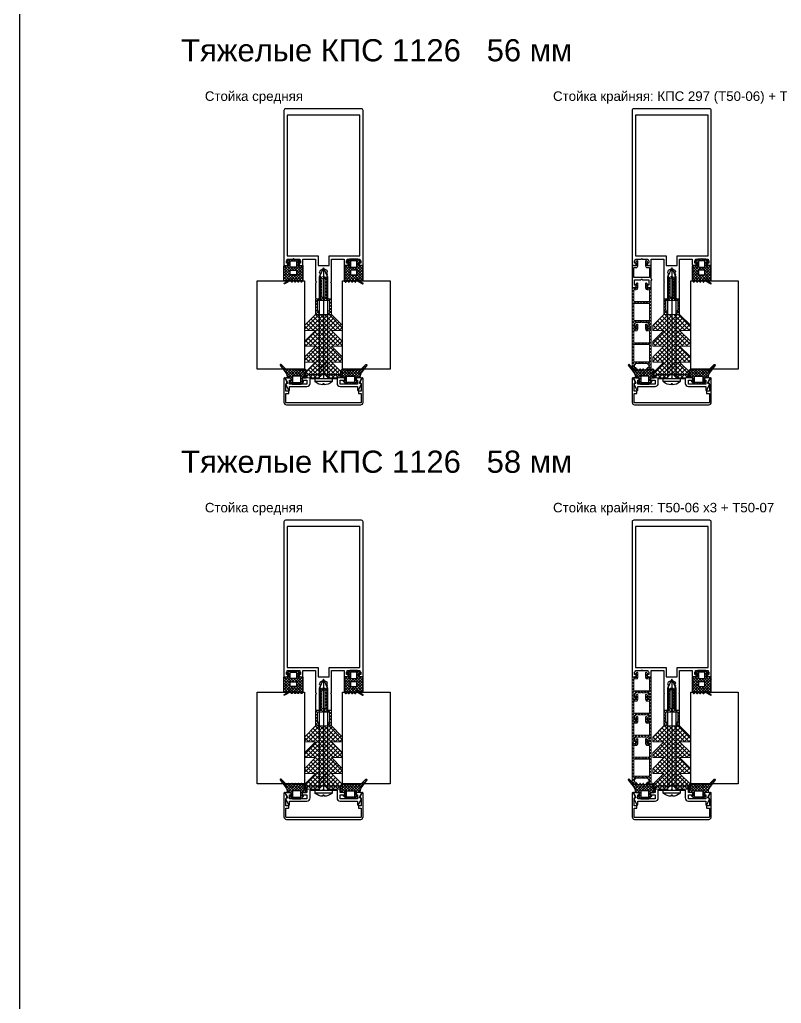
# Model space of a CAD drawing. Header units: millimetres. Extents: x 1744 to 18744, y -2272 to 2782.
# Drawn here: x 17148 to 17629, y 1364 to 1986 of the extents above; entities that cross this region are included whole.
import ezdxf

# ---------------------------------------------------------------- set-up
doc = ezdxf.new("R2010")
doc.units = ezdxf.units.MM
doc.layers.add('Steklopaket', color=5, linetype='Continuous')
doc.layers.add('подписи', color=7, linetype='Continuous')
doc.layers.add('Уплотнители', color=1, linetype='Continuous', lineweight=20)
doc.layers.add('Штриховка', color=1, linetype='Continuous', lineweight=5)
doc.styles.get("Standard").update_dxf_attribs({"font": 'arial.ttf'})

# ---------------------------------------------------------------- blocks, each defined once
blk = doc.blocks.new('КП45548')
at = {"color": 146, "true_color": 0x105689}
blk.add_lwpolyline([(-25, 21.5, 0.414214), (-24.5, 21), (-23.57, 21, 0.116434), (-23.44, 21.03), (-22.67, 21.42, 0.284079), (-22.5, 21.69), (-22.5, 22.2, 0.414214), (-22.8, 22.5), (-23.5, 22.5), (-23.5, 24), (-23.09, 24.41, 0.198912), (-23, 24.62), (-23, 25), (-19.44, 25, 0.284079), (-19.17, 25.17), (-19, 25.5), (-18.83, 25.17, 0.284079), (-18.56, 25), (-15, 25), (-15, 24.62, 0.198912), (-14.91, 24.41), (-14.5, 24), (-14.5, 22.5), (-15.2, 22.5, 0.414214), (-15.5, 22.2), (-15.5, 21.69, 0.284079), (-15.33, 21.42), (-14.56, 21.03, 0.116434), (-14.43, 21), (-13.5, 21, 0.414214), (-13, 21.5), (-13, 25), (-5, 25), (-5, 11.12, 0.198912), (-4.91, 10.91), (-4.5, 10.5), (-4.91, 10.09, 0.198912), (-5, 9.88), (-5, 0.5, 0.414214), (-4.5, 0), (-3.12, 0, 0.198912), (-2.91, 0.09), (-2.09, 0.91, 0.198912), (-2, 1.12), (-2, 1.46, 0.284079), (-2.17, 1.73), (-2.5, 1.9), (-2.17, 2.07, 0.284079), (-2, 2.34), (-2, 3.26, 0.284079), (-2.17, 3.53), (-2.5, 3.7), (-2.17, 3.87, 0.284079), (-2, 4.14), (-2, 5.06, 0.284079), (-2.17, 5.33), (-2.5, 5.5), (-2.17, 5.67, 0.284079), (-2, 5.94), (-2, 6.86, 0.284079), (-2.17, 7.13), (-2.5, 7.3), (-2.17, 7.47, 0.284079), (-2, 7.74), (-2, 8.66, 0.284079), (-2.17, 8.93), (-2.5, 9.1), (-2.17, 9.27, 0.284079), (-2, 9.54), (-2, 10.46, 0.284079), (-2.17, 10.73), (-2.5, 10.9), (-2.17, 11.07, 0.284079), (-2, 11.34), (-2, 12.26, 0.284079), (-2.17, 12.53), (-2.5, 12.7), (-2.17, 12.87, 0.284079), (-2, 13.14), (-2, 14.06, 0.284079), (-2.17, 14.33), (-2.5, 14.5), (-2.17, 14.67, 0.284079), (-2, 14.94), (-2, 15.86, 0.284079), (-2.17, 16.13), (-2.5, 16.3), (-2, 18), (0, 19), (2, 18), (2, 17.64, 0.284079), (2.17, 17.37), (2.5, 17.2), (2.17, 17.03, 0.284079), (2, 16.76), (2, 15.84, 0.284079), (2.17, 15.57), (2.5, 15.4), (2.17, 15.23, 0.284079), (2, 14.96), (2, 14.04, 0.284079), (2.17, 13.77), (2.5, 13.6), (2.17, 13.43, 0.284079), (2, 13.16), (2, 12.24, 0.284079), (2.17, 11.97), (2.5, 11.8), (2.17, 11.63, 0.284079), (2, 11.36), (2, 10.44, 0.284079), (2.17, 10.17), (2.5, 10), (2.17, 9.83, 0.284079), (2, 9.56), (2, 8.64, 0.284079), (2.17, 8.37), (2.5, 8.2), (2.17, 8.03, 0.284079), (2, 7.76), (2, 6.84, 0.284079), (2.17, 6.57), (2.5, 6.4), (2.17, 6.23, 0.284079), (2, 5.96), (2, 5.04, 0.284079), (2.17, 4.77), (2.5, 4.6), (2.17, 4.43, 0.284079), (2, 4.16), (2, 3.24, 0.284079), (2.17, 2.97), (2.5, 2.8), (2.17, 2.63, 0.284079), (2, 2.36), (2, 1.12, 0.198912), (2.09, 0.91), (2.91, 0.09, 0.198912), (3.12, 0), (4.5, 0, 0.414214), (5, 0.5), (5, 9.88, 0.198912), (4.91, 10.09), (4.5, 10.5), (4.91, 10.91, 0.198912), (5, 11.12), (5, 25), (13, 25), (13, 21.5, 0.414214), (13.5, 21), (14.43, 21, 0.116434), (14.56, 21.03), (15.33, 21.42, 0.284079), (15.5, 21.69), (15.5, 22.2, 0.414214), (15.2, 22.5), (14.5, 22.5), (14.5, 24), (14.91, 24.41, 0.198912), (15, 24.62), (15, 25), (18.56, 25, 0.284079), (18.83, 25.17), (19, 25.5), (19.17, 25.17, 0.284079), (19.44, 25), (23, 25), (23, 24.62, 0.198912), (23.09, 24.41), (23.5, 24), (23.5, 22.5), (22.8, 22.5, 0.414214), (22.5, 22.2), (22.5, 21.69, 0.284079), (22.67, 21.42), (23.44, 21.03, 0.116434), (23.57, 21), (24.5, 21, 0.414214), (25, 21.5), (25, 119, 0.414214), (24, 120), (-24, 120, 0.414214), (-25, 119)], format="xyb", close=True, dxfattribs=at)
blk.add_lwpolyline([(-3.5, 27), (-3.5, 21), (3.5, 21), (3.5, 27), (23, 27), (23, 116), (-23, 116), (-23, 27)], close=True, dxfattribs=at)
blk = doc.blocks.new('ТПУ-6002')
at = {"true_color": 0xafd9aa}
h = blk.add_hatch(dxfattribs=at)
h.set_pattern_fill('ANSI37', color=9, scale=10, angle=180, style=0)
h.set_pattern_definition([(225, (359.6389, 110.4286), (0.8838835, -0.8838835), []), (315, (359.6389, 110.4286), (0.8838835, 0.8838835), [])])
edge = h.paths.add_edge_path(flags=16)
edge.add_line((1.75, -1), (-1.75, -1))
edge.add_arc((-1.75, -1.25), 0.25, 90, 180)
edge.add_line((-2, -1.25), (-2, -4.75))
edge.add_arc((-1.75, -4.75), 0.25, 180, 270)
edge.add_line((-1.75, -5), (1.75, -5))
edge.add_arc((1.75, -4.75), 0.25, 270, 360)
edge.add_line((2, -4.75), (2, -1.25))
edge.add_arc((1.75, -1.25), 0.25, 0, 90)
edge = h.paths.add_edge_path()
edge.add_line((2.37, -12.66), (4.04, -13.57))
edge.add_arc((4.16, -13.35), 0.25, 241.51963, 270)
edge.add_line((4.16, -13.6), (5.75, -13.6))
edge.add_arc((5.75, -13.35), 0.25, 270, 360)
edge.add_line((6, -13.35), (6, -4.25))
edge.add_arc((5.75, -4.25), 0.25, 0, 90)
edge.add_line((5.75, -4), (3.25, -4))
edge.add_arc((3.25, -3.75), 0.25, 180, 270, ccw=False)
edge.add_line((3, -3.75), (3, -2.25))
edge.add_arc((3.25, -2.25), 0.25, 90, 180, ccw=False)
edge.add_line((3.25, -2), (3.9, -2))
edge.add_arc((3.9, -1.75), 0.25, 270, 405.06464)
edge.add_line((4.08, -1.57), (2.57, -0.07))
edge.add_arc((2.4, -0.25), 0.25, 45.06464, 90)
edge.add_line((2.4, 0), (-2.4, 0))
edge.add_arc((-2.4, -0.25), 0.25, 90, 134.93536)
edge.add_line((-2.57, -0.07), (-4.08, -1.57))
edge.add_arc((-3.9, -1.75), 0.25, 134.93536, 270)
edge.add_line((-3.9, -2), (-3.25, -2))
edge.add_arc((-3.25, -2.25), 0.25, 0, 90, ccw=False)
edge.add_line((-3, -2.25), (-3, -3.75))
edge.add_arc((-3.25, -3.75), 0.25, -90, 0, ccw=False)
edge.add_line((-3.25, -4), (-5.75, -4))
edge.add_arc((-5.75, -4.25), 0.25, 90, 180)
edge.add_line((-6, -4.25), (-6, -13.5))
edge.add_arc((-5.75, -13.5), 0.25, 180, 225)
edge.add_line((-5.93, -13.67), (-5.18, -14.42))
edge.add_arc((-5, -14.25), 0.25, 225, 315)
edge.add_line((-4.82, -14.42), (-4.18, -13.78))
edge.add_arc((-4, -13.95), 0.25, 45, 135, ccw=False)
edge.add_line((-3.82, -13.78), (-3.18, -14.42))
edge.add_arc((-3, -14.25), 0.25, 225, 315)
edge.add_line((-2.82, -14.42), (-2.18, -13.78))
edge.add_arc((-2, -13.95), 0.25, 45, 135, ccw=False)
edge.add_line((-1.82, -13.78), (-1.18, -14.42))
edge.add_arc((-1, -14.25), 0.25, 225, 315)
edge.add_line((-0.82, -14.42), (-0.18, -13.78))
edge.add_arc((0, -13.95), 0.25, 45, 135, ccw=False)
edge.add_line((0.18, -13.78), (0.82, -14.42))
edge.add_arc((1, -14.25), 0.25, 225, 315)
edge.add_line((1.18, -14.42), (1.87, -13.73))
edge.add_arc((2.04, -13.91), 0.25, 61.51963, 135, ccw=False)
edge.add_line((2.16, -13.69), (5.63, -15.57))
edge.add_arc((5.75, -15.35), 0.25, 241.51963, 421.51963)
edge.add_line((5.87, -15.13), (2.13, -13.1))
edge.add_arc((2.25, -12.88), 0.25, 61.51963, 241.51963, ccw=False)
edge = h.paths.add_edge_path(flags=16)
edge.add_line((1.75, -7), (-1.75, -7))
edge.add_arc((-1.75, -7.25), 0.25, 90, 180)
edge.add_line((-2, -7.25), (-2, -9.75))
edge.add_arc((-1.75, -9.75), 0.25, 180, 270)
edge.add_line((-1.75, -10), (1.75, -10))
edge.add_arc((1.75, -9.75), 0.25, 270, 360)
edge.add_line((2, -9.75), (2, -7.25))
edge.add_arc((1.75, -7.25), 0.25, 0, 90)
at = {"color": 9, "true_color": 0xafd9aa}
for points in [[(2.37, -12.66), (4.04, -13.57, 0.124913), (4.16, -13.6), (5.75, -13.6, 0.414214), (6, -13.35), (6, -4.25, 0.414214), (5.75, -4), (3.25, -4, -0.414214), (3, -3.75), (3, -2.25, -0.414214), (3.25, -2), (3.9, -2, 0.668587), (4.08, -1.57), (2.57, -0.07, 0.198619), (2.4, 0), (-2.4, 0, 0.198619), (-2.57, -0.07), (-4.08, -1.57, 0.668587), (-3.9, -2), (-3.25, -2, -0.414214), (-3, -2.25), (-3, -3.75, -0.414214), (-3.25, -4), (-5.75, -4, 0.414214), (-6, -4.25), (-6, -13.5, 0.198912), (-5.93, -13.67), (-5.18, -14.42, 0.414214), (-4.82, -14.42), (-4.18, -13.78, -0.414214), (-3.82, -13.78), (-3.18, -14.42, 0.414214), (-2.82, -14.42), (-2.18, -13.78, -0.414214), (-1.82, -13.78), (-1.18, -14.42, 0.414214), (-0.82, -14.42), (-0.18, -13.78, -0.414214), (0.18, -13.78), (0.82, -14.42, 0.414214), (1.18, -14.42), (1.87, -13.73, -0.332076), (2.16, -13.69), (5.63, -15.57, 1), (5.87, -15.13), (2.13, -13.1, -1)], [(1.75, -1), (-1.75, -1, 0.414214), (-2, -1.25), (-2, -4.75, 0.414214), (-1.75, -5), (1.75, -5, 0.414214), (2, -4.75), (2, -1.25, 0.414214)], [(1.75, -7), (-1.75, -7, 0.414214), (-2, -7.25), (-2, -9.75, 0.414214), (-1.75, -10), (1.75, -10, 0.414214), (2, -9.75), (2, -7.25, 0.414214)]]:
    blk.add_lwpolyline(points, format="xyb", close=True, dxfattribs=at)
blk = doc.blocks.new('КПС 758')
blk.add_lwpolyline([(-23.77, 2.33, 0.414214), (-23.63, 1.93), (-22.87, 1.58, -0.414214), (-22.73, 1.18), (-23.97, -1.49, 0.548619), (-23.7, -1.92), (-21.57, -1.92, 0.116434), (-21.44, -1.89), (-20.67, -1.5, 0.284079), (-20.5, -1.23), (-20.5, -0.72, 0.414214), (-20.8, -0.42), (-21.5, -0.42), (-21.5, 2.08), (-10.5, 2.08), (-10.5, -0.42), (-13.2, -0.42, 0.414214), (-13.5, -0.72), (-13.5, -1.23, 0.284079), (-13.33, -1.5), (-12.56, -1.89, 0.116434), (-12.43, -1.92), (-10.5, -1.92), (-10.5, -2.92, 0.414214), (-9.5, -3.92), (9.5, -3.92, 0.414214), (10.5, -2.92), (10.5, -1.92), (12.43, -1.92, 0.116434), (12.56, -1.89), (13.33, -1.5, 0.284079), (13.5, -1.23), (13.5, -0.72, 0.414214), (13.2, -0.42), (10.5, -0.42), (10.5, 2.08), (21.5, 2.08), (21.5, -0.42), (20.8, -0.42, 0.414214), (20.5, -0.72), (20.5, -1.23, 0.284079), (20.67, -1.5), (21.44, -1.89, 0.116434), (21.57, -1.92), (23.7, -1.92, 0.548619), (23.97, -1.49), (22.73, 1.18, -0.414214), (22.87, 1.58), (23.63, 1.93, 0.414214), (23.77, 2.33), (22.1, 5.91, 0.291473), (21.83, 6.08), (21.8, 6.08, 0.414214), (21.5, 5.78), (21.5, 3.58), (10.5, 3.58, 0.414214), (8.5, 1.58), (8.5, -1.42), (0.62, -1.42, 0.198912), (0.41, -1.51), (0, -1.92), (-0.41, -1.51, 0.198912), (-0.62, -1.42), (-8.5, -1.42), (-8.5, 1.58, 0.414214), (-10.5, 3.58), (-21.5, 3.58), (-21.5, 5.78, 0.414214), (-21.8, 6.08), (-21.83, 6.08, 0.291473), (-22.1, 5.91)], format="xyb", close=True)
blk = doc.blocks.new('ТПУ-007ММ')
at = {"true_color": 0xafd9aa}
h = blk.add_hatch(dxfattribs=at)
h.set_pattern_fill('ANSI37', color=9, scale=10, angle=180, style=0)
h.set_pattern_definition([(225, (-3851.0623, 2334.4012), (0.88388348, -0.88388348), []), (315, (-3851.0623, 2334.4012), (0.88388348, 0.88388348), [])])
edge = h.paths.add_edge_path(flags=16)
edge.add_line((2.1, -1), (-2.1, -1))
edge.add_arc((-2.1, -1.5), 0.5, 90, 180)
edge.add_line((-2.6, -1.5), (-2.6, -4.5))
edge.add_arc((-2.1, -4.5), 0.5, 180, 270)
edge.add_line((-2.1, -5), (2.1, -5))
edge.add_arc((2.1, -4.5), 0.5, 270, 360)
edge.add_line((2.6, -4.5), (2.6, -1.5))
edge.add_arc((2.1, -1.5), 0.5, 0, 90)
edge = h.paths.add_edge_path()
edge.add_arc((-3.85, -2.25), 0.25, 0, 90, ccw=False)
edge.add_line((-3.6, -2.25), (-3.6, -3.75))
edge.add_arc((-3.85, -3.75), 0.25, -90, 0, ccw=False)
edge.add_line((-3.85, -4), (-5.75, -4))
edge.add_arc((-5.75, -4.25), 0.25, 90, 180)
edge.add_line((-6, -4.25), (-6, -8.62))
edge.add_arc((-5.8, -8.62), 0.2, 180, 225)
edge.add_line((-5.94, -8.76), (-5.18, -9.53))
edge.add_arc((-5, -9.35), 0.25, 225, 315)
edge.add_line((-4.82, -9.53), (-4.18, -8.88))
edge.add_arc((-4, -9.06), 0.25, 45, 135, ccw=False)
edge.add_line((-3.82, -8.88), (-3.18, -9.53))
edge.add_arc((-3, -9.35), 0.25, 225, 315)
edge.add_line((-2.82, -9.53), (-2.18, -8.88))
edge.add_arc((-2, -9.06), 0.25, 45, 135, ccw=False)
edge.add_line((-1.82, -8.88), (-1.18, -9.53))
edge.add_arc((-1, -9.35), 0.25, 225, 315)
edge.add_line((-0.82, -9.53), (-0.18, -8.88))
edge.add_arc((0, -9.06), 0.25, 45, 135, ccw=False)
edge.add_line((0.18, -8.88), (0.82, -9.53))
edge.add_arc((1, -9.35), 0.25, 225, 315)
edge.add_line((1.18, -9.53), (1.82, -8.88))
edge.add_arc((2, -9.06), 0.25, 45, 135, ccw=False)
edge.add_line((2.18, -8.88), (2.82, -9.53))
edge.add_arc((3, -9.35), 0.25, 225, 315)
edge.add_line((3.18, -9.53), (3.82, -8.88))
edge.add_arc((4, -9.06), 0.25, 45, 135, ccw=False)
edge.add_line((4.18, -8.88), (4.82, -9.53))
edge.add_arc((5, -9.35), 0.25, 225, 315)
edge.add_line((5.18, -9.53), (5.82, -8.88))
edge.add_arc((6, -9.06), 0.25, 45, 135, ccw=False)
edge.add_line((6.18, -8.88), (9.82, -12.42))
edge.add_arc((10, -12.25), 0.25, 225, 315)
edge.add_line((10.18, -12.42), (10.39, -12.21))
edge.add_arc((10.21, -12.04), 0.25, 315, 380.22486)
edge.add_line((10.44, -11.95), (6.8, -7.06))
edge.add_arc((10, -4.67), 4, 180, 216.76049, ccw=False)
edge.add_line((6, -4.67), (6, -4.3))
edge.add_arc((5.7, -4.3), 0.3, 360, 450)
edge.add_line((5.7, -4), (3.85, -4))
edge.add_arc((3.85, -3.75), 0.25, 180, 270, ccw=False)
edge.add_line((3.6, -3.75), (3.6, -2.25))
edge.add_arc((3.85, -2.25), 0.25, 90, 180, ccw=False)
edge.add_line((3.85, -2), (4.1, -2))
edge.add_arc((4.1, -1.75), 0.25, 270, 405.06464)
edge.add_line((4.28, -1.57), (2.57, -0.07))
edge.add_arc((2.4, -0.25), 0.25, 45.06464, 90)
edge.add_line((2.4, 0), (-2.4, 0))
edge.add_arc((-2.4, -0.25), 0.25, 90, 134.93536)
edge.add_line((-2.57, -0.07), (-4.28, -1.57))
edge.add_arc((-4.1, -1.75), 0.25, 134.93536, 270)
edge.add_line((-4.1, -2), (-3.85, -2))
at = {"color": 9, "true_color": 0xafd9aa}
for points in [[(-3.85, -2, -0.414214), (-3.6, -2.25), (-3.6, -3.75, -0.414214), (-3.85, -4), (-5.75, -4, 0.414214), (-6, -4.25), (-6, -8.62, 0.198912), (-5.94, -8.76), (-5.18, -9.53, 0.414214), (-4.82, -9.53), (-4.18, -8.88, -0.414214), (-3.82, -8.88), (-3.18, -9.53, 0.414214), (-2.82, -9.53), (-2.18, -8.88, -0.414214), (-1.82, -8.88), (-1.18, -9.53, 0.414214), (-0.82, -9.53), (-0.18, -8.88, -0.414214), (0.18, -8.88), (0.82, -9.53, 0.414214), (1.18, -9.53), (1.82, -8.88, -0.414214), (2.18, -8.88), (2.82, -9.53, 0.414214), (3.18, -9.53), (3.82, -8.88, -0.414214), (4.18, -8.88), (4.82, -9.53, 0.414214), (5.18, -9.53), (5.82, -8.88, -0.414214), (6.18, -8.88), (9.82, -12.42, 0.414214), (10.18, -12.42), (10.39, -12.21, 0.292538), (10.44, -11.95), (6.8, -7.06, -0.161788), (6, -4.67), (6, -4.3, 0.414214), (5.7, -4), (3.85, -4, -0.414214), (3.6, -3.75), (3.6, -2.25, -0.414214), (3.85, -2), (4.1, -2, 0.668587), (4.28, -1.57), (2.57, -0.07, 0.198619), (2.4, 0), (-2.4, 0, 0.198619), (-2.57, -0.07), (-4.28, -1.57, 0.668587), (-4.1, -2)], [(2.1, -1), (-2.1, -1, 0.414214), (-2.6, -1.5), (-2.6, -4.5, 0.414214), (-2.1, -5), (2.1, -5, 0.414214), (2.6, -4.5), (2.6, -1.5, 0.414214)]]:
    blk.add_lwpolyline(points, format="xyb", close=True, dxfattribs=at)
blk = doc.blocks.new('КП45310')
at = {"color": 0}
blk.add_lwpolyline([(23.8, -4.26), (23.8, -8.78, -0.279739), (23.48, -9.31, 0.401559), (23.17, -10.23), (24.24, -12.52, 0.802585), (25, -12.36), (25, 2.74, 0.414214), (23.5, 4.24), (-23.5, 4.24, 0.414214), (-25, 2.74), (-25, -12.36, 0.802585), (-24.24, -12.52), (-23.17, -10.23, 0.401559), (-23.48, -9.31, -0.279739), (-23.8, -8.78), (-23.8, -4.26), (-22.3, -4.26, 0.414214), (-22, -3.96), (-22, -3.06, 0.414214), (-22.3, -2.76), (-23.8, -2.76), (-23.8, 2.74, -0.414214), (-23.5, 3.04), (23.5, 3.04, -0.414214), (23.8, 2.74), (23.8, -2.76), (22.3, -2.76, 0.414214), (22, -3.06), (22, -3.96, 0.414214), (22.3, -4.26)], format="xyb", close=True, dxfattribs=at)
blk = doc.blocks.new('ВС 5.5х70 А2 DIN7981')
for p, q in [((0, 0), (0, -70)), ((-5.4, -71.69), (5.4, -71.69))]:
    blk.add_line(p, q)
for points in [[(2.75, -70), (2.75, -5.9), (0, 0), (-2.75, -5.9), (-2.75, -70)], [(-2.75, -66.67), (2.75, -61.17), (2.75, -58.88), (-2.75, -64.38)]]:
    blk.add_lwpolyline(points, close=True)
blk.add_lwpolyline([(-0.39, -73.94, -0.161849), (-5.22, -72.08, -0.223888), (-5.4, -71.69), (-5.4, -70), (5.4, -70), (5.4, -71.69, -0.223888), (5.22, -72.08, -0.161849), (0.39, -73.94), (0.39, -73.24), (-0.39, -73.24)], format="xyb", close=True)
blk = doc.blocks.new('КПС 297')
blk.add_lwpolyline([(6.09, 0.96, 0.198912), (6, 0.75), (6, -7.2, -0.414214), (5.7, -7.5), (5.1, -7.5, -0.414214), (4.8, -7.2), (3.5, -7.2), (3.5, -8.99, 0.198912), (3.59, -9.2), (3.71, -9.33, -0.414214), (3.71, -9.75), (3.06, -10.4, -0.668179), (2.5, -10.17), (2.5, -7.2, -0.414214), (3.5, -6.2), (5, -6.2), (5, 0), (-5, 0), (-5, -6.2), (-3.5, -6.2, -0.414214), (-2.5, -7.2), (-2.5, -10.17, -0.668179), (-3.06, -10.4), (-3.71, -9.75, -0.414214), (-3.71, -9.33), (-3.59, -9.2, 0.198912), (-3.5, -8.99), (-3.5, -7.2), (-4.8, -7.2, -0.414214), (-5.1, -7.5), (-5.7, -7.5, -0.414214), (-6, -7.2), (-6, 6, -0.414214), (-5.5, 6.5), (-4.57, 6.5, -0.116434), (-4.44, 6.47), (-3.67, 6.08, -0.284079), (-3.5, 5.81), (-3.5, 5.3, -0.414214), (-3.8, 5), (-4.5, 5), (-4.5, 1.5), (-0.62, 1.5, -0.198912), (-0.41, 1.41), (0, 1), (0.41, 1.41, -0.198912), (0.62, 1.5), (4.5, 1.5), (4.5, 5), (3.8, 5, -0.414214), (3.5, 5.3), (3.5, 5.81, -0.284079), (3.67, 6.08), (4.44, 6.47, -0.116434), (4.57, 6.5), (5.5, 6.5, -0.414214), (6, 6), (6, 2.25, 0.198912), (6.09, 2.04), (6.41, 1.71, -0.414214), (6.41, 1.29)], format="xyb", close=True)
blk = doc.blocks.new('Т50-07')
at = {"layer": 'Штриховка', "lineweight": 5}
h = blk.add_hatch(dxfattribs=at)
h.set_pattern_fill('ANSI37', color=256, scale=11.2, angle=90, style=0)
h.set_pattern_definition([(135, (-11406.9071, 3792.9893), (-0.9899495, -0.9899495), []), (225, (-11406.9071, 3792.9893), (0.9899495, -0.9899495), [])])
h.paths.add_polyline_path([(1.2, 5), (1.2, -5), (12, -5), (12, 5)], flags=16)
edge = h.paths.add_edge_path()
edge.add_line((0, 5), (-7.5, 5))
edge.add_line((-7.5, 5), (-7.5, 3.5))
edge.add_arc((-8.5, 3.5), 1, -90, 0, ccw=False)
edge.add_line((-8.5, 2.5), (-11.48, 2.5))
edge.add_arc((-11.48, 2.82), 0.317, 135, 270, ccw=False)
edge.add_line((-11.71, 3.04), (-11.04, 3.71))
edge.add_arc((-10.82, 3.5), 0.3, 45, 135, ccw=False)
edge.add_line((-10.61, 3.71), (-10.4, 3.5))
edge.add_line((-10.4, 3.5), (-8.5, 3.5))
edge.add_line((-8.5, 3.5), (-8.5, 4.8))
edge.add_arc((-8.5, 5.1), 0.3, 180, 270, ccw=False)
edge.add_line((-8.8, 5.1), (-8.8, 5.7))
edge.add_arc((-8.5, 5.7), 0.3, 90, 180, ccw=False)
edge.add_line((-8.5, 6), (16.7, 6))
edge.add_arc((16.7, 5.5), 0.5, 0, 90, ccw=False)
edge.add_line((17.2, 5.5), (17.2, 4.57))
edge.add_arc((16.9, 4.57), 0.3, -26.56505, 0, ccw=False)
edge.add_line((17.17, 4.44), (16.78, 3.67))
edge.add_arc((16.51, 3.8), 0.3, 270, 333.43495, ccw=False)
edge.add_line((16.51, 3.5), (16, 3.5))
edge.add_arc((16, 3.8), 0.3, 180, 270, ccw=False)
edge.add_line((15.7, 3.8), (15.7, 4.5))
edge.add_line((15.7, 4.5), (14.2, 4.5))
edge.add_line((14.2, 4.5), (13.79, 4.09))
edge.add_arc((13.58, 4.3), 0.3, 270, 315, ccw=False)
edge.add_line((13.58, 4), (13.2, 4))
edge.add_line((13.2, 4), (13.2, 0.62))
edge.add_arc((12.9, 0.62), 0.3, -45, 0, ccw=False)
edge.add_line((13.11, 0.41), (12.7, 0))
edge.add_line((12.7, 0), (13.11, -0.41))
edge.add_arc((12.9, -0.62), 0.3, 0, 45, ccw=False)
edge.add_line((13.2, -0.62), (13.2, -4))
edge.add_line((13.2, -4), (13.58, -4))
edge.add_arc((13.58, -4.3), 0.3, 45, 90, ccw=False)
edge.add_line((13.79, -4.09), (14.2, -4.5))
edge.add_line((14.2, -4.5), (15.7, -4.5))
edge.add_line((15.7, -4.5), (15.7, -3.8))
edge.add_arc((16, -3.8), 0.3, 90, 180, ccw=False)
edge.add_line((16, -3.5), (16.51, -3.5))
edge.add_arc((16.51, -3.8), 0.3, 26.56505, 90, ccw=False)
edge.add_line((16.78, -3.67), (17.17, -4.44))
edge.add_arc((16.9, -4.57), 0.3, 0, 26.56505, ccw=False)
edge.add_line((17.2, -4.57), (17.2, -5.5))
edge.add_arc((16.7, -5.5), 0.5, -90, 0, ccw=False)
edge.add_line((16.7, -6), (-8.5, -6))
edge.add_arc((-8.5, -5.7), 0.3, 180, 270, ccw=False)
edge.add_line((-8.8, -5.7), (-8.8, -5.1))
edge.add_arc((-8.5, -5.1), 0.3, 90, 180, ccw=False)
edge.add_line((-8.5, -4.8), (-8.5, -3.5))
edge.add_line((-8.5, -3.5), (-10.4, -3.5))
edge.add_line((-10.4, -3.5), (-10.61, -3.71))
edge.add_arc((-10.82, -3.5), 0.3, 225, 315, ccw=False)
edge.add_line((-11.04, -3.71), (-11.71, -3.04))
edge.add_arc((-11.48, -2.82), 0.317, 90, 225, ccw=False)
edge.add_line((-11.48, -2.5), (-8.5, -2.5))
edge.add_arc((-8.5, -3.5), 1, 0, 90, ccw=False)
edge.add_line((-7.5, -3.5), (-7.5, -5))
edge.add_line((-7.5, -5), (0, -5))
edge.add_line((0, -5), (0, 5))
at = {"layer": 'Уплотнители'}
blk.add_lwpolyline([(0, 5), (-7.5, 5), (-7.5, 3.5, -0.414214), (-8.5, 2.5), (-11.48, 2.5, -0.668179), (-11.71, 3.04), (-11.04, 3.71, -0.414214), (-10.61, 3.71), (-10.4, 3.5), (-8.5, 3.5), (-8.5, 4.8, -0.414214), (-8.8, 5.1), (-8.8, 5.7, -0.414214), (-8.5, 6), (16.7, 6, -0.414214), (17.2, 5.5), (17.2, 4.57, -0.116434), (17.17, 4.44), (16.78, 3.67, -0.284079), (16.51, 3.5), (16, 3.5, -0.414214), (15.7, 3.8), (15.7, 4.5), (14.2, 4.5), (13.79, 4.09, -0.198912), (13.58, 4), (13.2, 4), (13.2, 0.62, -0.198912), (13.11, 0.41), (12.7, 0), (13.11, -0.41, -0.198912), (13.2, -0.62), (13.2, -4), (13.58, -4, -0.198912), (13.79, -4.09), (14.2, -4.5), (15.7, -4.5), (15.7, -3.8, -0.414214), (16, -3.5), (16.51, -3.5, -0.284079), (16.78, -3.67), (17.17, -4.44, -0.116434), (17.2, -4.57), (17.2, -5.5, -0.414214), (16.7, -6), (-8.5, -6, -0.414214), (-8.8, -5.7), (-8.8, -5.1, -0.414214), (-8.5, -4.8), (-8.5, -3.5), (-10.4, -3.5), (-10.61, -3.71, -0.414214), (-11.04, -3.71), (-11.71, -3.04, -0.668179), (-11.48, -2.5), (-8.5, -2.5, -0.414214), (-7.5, -3.5), (-7.5, -5), (0, -5)], format="xyb", close=True, dxfattribs=at)
blk.add_lwpolyline([(1.2, 5), (1.2, -5), (12, -5), (12, 5)], close=True, dxfattribs=at)
blk = doc.blocks.new('КПС 575')
blk.add_lwpolyline([(-23.77, 3.16, 0.414214), (-23.63, 2.76), (-22.87, 2.41, -0.414214), (-22.73, 2.01), (-23.97, -0.66, 0.548619), (-23.7, -1.09), (-21.57, -1.09, 0.116434), (-21.44, -1.06), (-20.67, -0.67, 0.284079), (-20.5, -0.4), (-20.5, 0.11, 0.414214), (-20.8, 0.41), (-21.5, 0.41), (-21.5, 2.91), (-10.5, 2.91), (-10.5, 0.41), (-13.2, 0.41, 0.414214), (-13.5, 0.11), (-13.5, -0.4, 0.284079), (-13.33, -0.67), (-12.56, -1.06, 0.116434), (-12.43, -1.09), (-10.5, -1.09), (-10.5, -4.09, 0.414214), (-9.5, -5.09), (9.5, -5.09, 0.414214), (10.5, -4.09), (10.5, -1.09), (12.43, -1.09, 0.116434), (12.56, -1.06), (13.33, -0.67, 0.284079), (13.5, -0.4), (13.5, 0.11, 0.414214), (13.2, 0.41), (10.5, 0.41), (10.5, 2.91), (21.5, 2.91), (21.5, 0.41), (20.8, 0.41, 0.414214), (20.5, 0.11), (20.5, -0.4, 0.284079), (20.67, -0.67), (21.44, -1.06, 0.116434), (21.57, -1.09), (23.7, -1.09, 0.548619), (23.97, -0.66), (22.73, 2.01, -0.414214), (22.87, 2.41), (23.63, 2.76, 0.414214), (23.77, 3.16), (22.1, 6.74, 0.291473), (21.83, 6.91), (21.8, 6.91, 0.414214), (21.5, 6.61), (21.5, 4.41), (10.5, 4.41, 0.414214), (8.5, 2.41), (8.5, -2.59), (0.62, -2.59, 0.198912), (0.41, -2.68), (0, -3.09), (-0.41, -2.68, 0.198912), (-0.62, -2.59), (-8.5, -2.59), (-8.5, 2.41, 0.414214), (-10.5, 4.41), (-21.5, 4.41), (-21.5, 6.61, 0.414214), (-21.8, 6.91), (-21.83, 6.91, 0.291473), (-22.1, 6.74)], format="xyb", close=True)
blk = doc.blocks.new('Т50-06')
at = {"layer": 'Штриховка', "lineweight": 5}
h = blk.add_hatch(dxfattribs=at)
h.set_pattern_fill('ANSI37', color=256, scale=11.2, angle=90, style=0)
h.set_pattern_definition([(135, (-11417.5478, 3829.3933), (-0.9899495, -0.9899495), []), (225, (-11417.5478, 3829.3933), (0.9899495, -0.9899495), [])])
edge = h.paths.add_edge_path()
edge.add_line((2.81, 0), (3.22, -0.41))
edge.add_arc((3.01, -0.62), 0.3, 0, 45, ccw=False)
edge.add_line((3.31, -0.62), (3.31, -4))
edge.add_line((3.31, -4), (3.68, -4))
edge.add_arc((3.68, -4.3), 0.3, 45, 90, ccw=False)
edge.add_line((3.9, -4.09), (4.31, -4.5))
edge.add_line((4.31, -4.5), (5.81, -4.5))
edge.add_line((5.81, -4.5), (5.81, -3.8))
edge.add_arc((6.11, -3.8), 0.3, 90, 180, ccw=False)
edge.add_line((6.11, -3.5), (6.62, -3.5))
edge.add_arc((6.62, -3.8), 0.3, 26.56505, 90, ccw=False)
edge.add_line((6.89, -3.67), (7.28, -4.44))
edge.add_arc((7.01, -4.57), 0.3, 0, 26.56505, ccw=False)
edge.add_line((7.31, -4.57), (7.31, -6))
edge.add_line((7.31, -6), (-6.69, -6))
edge.add_line((-6.69, -6), (-6.69, -5.1))
edge.add_arc((-6.39, -5.1), 0.3, 90, 180, ccw=False)
edge.add_line((-6.39, -4.8), (-6.39, -3.5))
edge.add_line((-6.39, -3.5), (-8.29, -3.5))
edge.add_line((-8.29, -3.5), (-8.5, -3.71))
edge.add_arc((-8.72, -3.5), 0.3, 225, 315, ccw=False)
edge.add_line((-8.93, -3.71), (-9.6, -3.04))
edge.add_arc((-9.37, -2.82), 0.317, 90, 225, ccw=False)
edge.add_line((-9.37, -2.5), (-6.39, -2.5))
edge.add_arc((-6.39, -3.5), 1, 0, 90, ccw=False)
edge.add_line((-5.39, -3.5), (-5.39, -5))
edge.add_line((-5.39, -5), (2.11, -5))
edge.add_line((2.11, -5), (2.11, 5))
edge.add_line((2.11, 5), (-5.39, 5))
edge.add_line((-5.39, 5), (-5.39, 3.5))
edge.add_arc((-6.39, 3.5), 1, -90, 0, ccw=False)
edge.add_line((-6.39, 2.5), (-9.37, 2.5))
edge.add_arc((-9.37, 2.82), 0.317, 135, 270, ccw=False)
edge.add_line((-9.6, 3.04), (-8.93, 3.71))
edge.add_arc((-8.72, 3.5), 0.3, 45, 135, ccw=False)
edge.add_line((-8.5, 3.71), (-8.29, 3.5))
edge.add_line((-8.29, 3.5), (-6.39, 3.5))
edge.add_line((-6.39, 3.5), (-6.39, 4.8))
edge.add_arc((-6.39, 5.1), 0.3, 180, 270, ccw=False)
edge.add_line((-6.69, 5.1), (-6.69, 6))
edge.add_line((-6.69, 6), (7.31, 6))
edge.add_line((7.31, 6), (7.31, 4.57))
edge.add_arc((7.01, 4.57), 0.3, -26.56505, 0, ccw=False)
edge.add_line((7.28, 4.44), (6.89, 3.67))
edge.add_arc((6.62, 3.8), 0.3, 270, 333.43495, ccw=False)
edge.add_line((6.62, 3.5), (6.11, 3.5))
edge.add_arc((6.11, 3.8), 0.3, 180, 270, ccw=False)
edge.add_line((5.81, 3.8), (5.81, 4.5))
edge.add_line((5.81, 4.5), (4.31, 4.5))
edge.add_line((4.31, 4.5), (3.9, 4.09))
edge.add_arc((3.68, 4.3), 0.3, 270, 315, ccw=False)
edge.add_line((3.68, 4), (3.31, 4))
edge.add_line((3.31, 4), (3.31, 0.62))
edge.add_arc((3.01, 0.62), 0.3, 315, 360, ccw=False)
edge.add_line((3.22, 0.41), (2.81, 0))
at = {"layer": 'Уплотнители'}
blk.add_lwpolyline([(2.81, 0), (3.22, -0.41, -0.198912), (3.31, -0.62), (3.31, -4), (3.68, -4, -0.198912), (3.9, -4.09), (4.31, -4.5), (5.81, -4.5), (5.81, -3.8, -0.414214), (6.11, -3.5), (6.62, -3.5, -0.284079), (6.89, -3.67), (7.28, -4.44, -0.116434), (7.31, -4.57), (7.31, -6), (-6.69, -6), (-6.69, -5.1, -0.414214), (-6.39, -4.8), (-6.39, -3.5), (-8.29, -3.5), (-8.5, -3.71, -0.414214), (-8.93, -3.71), (-9.6, -3.04, -0.668179), (-9.37, -2.5), (-6.39, -2.5, -0.414214), (-5.39, -3.5), (-5.39, -5), (2.11, -5), (2.11, 5), (-5.39, 5), (-5.39, 3.5, -0.414214), (-6.39, 2.5), (-9.37, 2.5, -0.668179), (-9.6, 3.04), (-8.93, 3.71, -0.414214), (-8.5, 3.71), (-8.29, 3.5), (-6.39, 3.5), (-6.39, 4.8, -0.414214), (-6.69, 5.1), (-6.69, 6), (7.31, 6), (7.31, 4.57, -0.116434), (7.28, 4.44), (6.89, 3.67, -0.284079), (6.62, 3.5), (6.11, 3.5, -0.414214), (5.81, 3.8), (5.81, 4.5), (4.31, 4.5), (3.9, 4.09, -0.198912), (3.68, 4), (3.31, 4), (3.31, 0.62, -0.198912), (3.22, 0.41), (2.81, 0)], format="xyb", dxfattribs=at)
blk = doc.blocks.new('Т50-03')
at = {"layer": 'Штриховка', "lineweight": 5}
h = blk.add_hatch(dxfattribs=at)
h.set_pattern_fill('ANSI37', color=256, scale=11.2, angle=90, style=0)
h.set_pattern_definition([(135, (-7152.173, 3902.1519), (-0.9899495, -0.9899495), []), (225, (-7152.173, 3902.1519), (0.9899495, -0.9899495), [])])
edge = h.paths.add_edge_path()
edge.add_arc((-20.75, -3.75), 1.25, 9.2818, 180)
edge.add_line((-22, -3.75), (-22, -4.7))
edge.add_arc((-21.7, -4.7), 0.3, 180, 270)
edge.add_line((-21.7, -5), (-12.3, -5))
edge.add_arc((-12.3, -4.7), 0.3, 270, 360)
edge.add_line((-12, -4.7), (-12, -2.3))
edge.add_arc((-11.7, -2.3), 0.3, 90, 180, ccw=False)
edge.add_line((-11.7, -2), (-5.2, -2))
edge.add_arc((-5, -2), 0.2, 180, 360)
edge.add_line((-4.8, -2), (0, -2))
edge.add_arc((0, 0), 2, 270, 450)
edge.add_line((0, 2), (-4.8, 2))
edge.add_arc((-5, 2), 0.2, 0, 180)
edge.add_line((-5.2, 2), (-11.7, 2))
edge.add_arc((-11.7, 2.3), 0.3, 180, 270, ccw=False)
edge.add_line((-12, 2.3), (-12, 4.7))
edge.add_arc((-12.3, 4.7), 0.3, 0, 90)
edge.add_line((-12.3, 5), (-21.7, 5))
edge.add_arc((-21.7, 4.7), 0.3, 90, 180)
edge.add_line((-22, 4.7), (-22, 3.75))
edge.add_arc((-20.75, 3.75), 1.25, 180, 350.7182)
edge.add_arc((-19.22, 3.5), 0.3, 90, 170.7182, ccw=False)
edge.add_line((-19.22, 3.8), (-13.2, 3.8))
edge.add_line((-13.2, 3.8), (-13.2, 0.82))
edge.add_arc((-12.9, 0.82), 0.3, 180, 225)
edge.add_line((-13.11, 0.61), (-12.5, 0))
edge.add_line((-12.5, 0), (-13.11, -0.61))
edge.add_arc((-12.9, -0.82), 0.3, 135, 180)
edge.add_line((-13.2, -0.82), (-13.2, -3.8))
edge.add_line((-13.2, -3.8), (-19.22, -3.8))
edge.add_arc((-19.22, -3.5), 0.3, 189.2818, 270, ccw=False)
edge = h.paths.add_edge_path(flags=16)
edge.add_line((-11, 1), (0, 1))
edge.add_arc((0, 0), 1, -90, 90, ccw=False)
edge.add_line((0, -1), (-11, -1))
edge.add_line((-11, -1), (-11, 1))
at = {"layer": 'Уплотнители'}
for points in [[(-19.52, -3.55, 0.922113), (-22, -3.75), (-22, -4.7, 0.414214), (-21.7, -5), (-12.3, -5, 0.414214), (-12, -4.7), (-12, -2.3, -0.414214), (-11.7, -2), (-5.2, -2, 1), (-4.8, -2), (0, -2, 1), (0, 2), (-4.8, 2, 1), (-5.2, 2), (-11.7, 2, -0.414214), (-12, 2.3), (-12, 4.7, 0.414214), (-12.3, 5), (-21.7, 5, 0.414214), (-22, 4.7), (-22, 3.75, 0.922113), (-19.52, 3.55, -0.367523), (-19.22, 3.8), (-13.2, 3.8), (-13.2, 0.82, 0.198912), (-13.11, 0.61), (-12.5, 0), (-13.11, -0.61, 0.198912), (-13.2, -0.82), (-13.2, -3.8), (-19.22, -3.8, -0.367523)], [(-11, 1), (0, 1, -1), (0, -1), (-11, -1)]]:
    blk.add_lwpolyline(points, format="xyb", close=True, dxfattribs=at)
blk = doc.blocks.new('Т50-10')
at = {"layer": 'Штриховка', "lineweight": 5, "true_color": 0x5e67af}
h = blk.add_hatch(dxfattribs=at)
h.set_pattern_fill('NET', color=165, scale=16, angle=-45, style=0)
h.set_pattern_definition([(315, (4299.9565, 8121.2784), (1.41421356, 1.41421356), []), (45, (4299.9565, 8121.2784), (-1.41421356, 1.41421356), [])])
h.paths.add_polyline_path([(-40, -3), (-40, -12), (-37, -12), (-30, -5), (-30, -12), (-27, -12), (-20, -5), (-20, -12), (-17, -12), (-10, -5), (-10, -12), (-7, -12), (0, -5), (0, 5), (-7, 12), (-10, 12), (-10, 5), (-17, 12), (-20, 12), (-20, 5), (-27, 12), (-30, 12), (-30, 5), (-37, 12), (-40, 12), (-40, 3), (-37, 0)])
at = {"layer": 'Уплотнители', "color": 165, "true_color": 0x5e67af}
blk.add_line((-37, 0), (-1.5, 0), dxfattribs=at)
blk.add_lwpolyline([(-40, -3), (-40, -12), (-37, -12), (-30, -5), (-30, -12), (-27, -12), (-20, -5), (-20, -12), (-17, -12), (-10, -5), (-10, -12), (-7, -12), (0, -5), (0, 5), (-7, 12), (-10, 12), (-10, 5), (-17, 12), (-20, 12), (-20, 5), (-27, 12), (-30, 12), (-30, 5), (-37, 12), (-40, 12), (-40, 3), (-37, 0)], close=True, dxfattribs=at)

msp = doc.modelspace()

# ---------------------------------------------------------------- linework, layer by layer
msp.add_lwpolyline([(17147.842, 2576.164), (18744.391, 2576.164), (18744.391, -2272.042), (17147.842, -2272.042)], close=True)
at = {"layer": 'Steklopaket'}
for points in [[(17297.844, 1820.76), (17327.844, 1820.76), (17327.844, 1764.76), (17297.844, 1764.76)], [(17351.844, 1820.76), (17381.844, 1820.76), (17381.844, 1764.76), (17351.844, 1764.76)], [(17571.844, 1820.76), (17601.844, 1820.76), (17601.844, 1764.76), (17571.844, 1764.76)], [(17297.844, 1560.76), (17327.844, 1560.76), (17327.844, 1502.76), (17297.844, 1502.76)], [(17351.844, 1560.76), (17381.844, 1560.76), (17381.844, 1502.76), (17351.844, 1502.76)], [(17571.844, 1560.76), (17601.844, 1560.76), (17601.844, 1502.76), (17571.844, 1502.76)]]:
    msp.add_lwpolyline(points, close=True, dxfattribs=at)

# ---------------------------------------------------------------- block references
for name, p in [('КП45548', (17339.844, 1809.36)), ('КП45548', (17559.844, 1809.36)), ('ТПУ-6002', (17358.844, 1834.36)), ('ТПУ-6002', (17578.844, 1834.36)), ('ВС 5.5х70 А2 DIN7981', (17339.844, 1828.861)), ('ВС 5.5х70 А2 DIN7981', (17559.844, 1828.861)), ('КП45548', (17339.844, 1549.36)), ('КП45548', (17559.844, 1549.36)), ('ТПУ-6002', (17358.844, 1574.36)), ('ТПУ-6002', (17578.844, 1574.36)), ('ВС 5.5х70 А2 DIN7981', (17339.844, 1568.859)), ('ВС 5.5х70 А2 DIN7981', (17559.844, 1568.859))]:
    msp.add_blockref(name, p)
at = {"xscale": -1}
for p in [(17320.844, 1834.36), (17320.844, 1574.36)]:
    msp.add_blockref('ТПУ-6002', p, dxfattribs=at)
at = {"xscale": -1, "rotation": 180}
for name, p in [('КПС 297', (17540.844, 1822.86)), ('ТПУ-007ММ', (17356.844, 1755.36)), ('ТПУ-007ММ', (17576.844, 1755.36)), ('ТПУ-007ММ', (17356.844, 1493.36)), ('ТПУ-007ММ', (17576.844, 1493.36))]:
    msp.add_blockref(name, p, dxfattribs=at)
for name, p, rotation in [('Т50-03', (17339.844, 1821.36), 90), ('Т50-03', (17559.844, 1821.36), 90), ('Т50-07', (17540.844, 1807.56), 270), ('Т50-10', (17339.844, 1799.359), 90), ('Т50-10', (17559.844, 1799.359), 90), ('Т50-07', (17540.844, 1781.56), 270), ('ТПУ-007ММ', (17322.844, 1755.36), 180), ('ТПУ-007ММ', (17542.844, 1755.36), 180), ('КП45310', (17339.844, 1746.604), 180), ('КПС 758', (17339.844, 1757.443), 180), ('КП45310', (17559.844, 1746.604), 180), ('КПС 758', (17559.844, 1757.443), 180), ('Т50-06', (17540.844, 1563.668), 270), ('Т50-03', (17339.844, 1561.36), 90), ('Т50-03', (17559.844, 1561.36), 90), ('Т50-06', (17540.844, 1549.668), 270), ('Т50-06', (17540.844, 1535.668), 270), ('Т50-10', (17339.844, 1539.359), 90), ('Т50-10', (17559.844, 1539.359), 90), ('Т50-07', (17540.844, 1519.56), 270), ('ТПУ-007ММ', (17322.844, 1493.36), 180), ('ТПУ-007ММ', (17542.844, 1493.36), 180), ('КПС 575', (17339.844, 1496.271), 180), ('КПС 575', (17559.844, 1496.271), 180), ('КП45310', (17339.844, 1484.604), 180), ('КП45310', (17559.844, 1484.604), 180)]:
    msp.add_blockref(name, p, dxfattribs=dict(rotation=rotation))

# ---------------------------------------------------------------- texts
at = {"layer": 'подписи'}
for s, height, p in [('Тяжелые КПС 1126   56 мм', 14, (17249.844, 1959.36)), ('Стойка средняя', 6, (17264.844, 1934.36)), ('Стойка крайняя: КПС 297 (Т50-06) + Т50-07 x2', 6, (17484.844, 1934.36)), ('Тяжелые КПС 1126   58 мм', 14, (17249.844, 1699.36)), ('Стойка средняя', 6, (17264.844, 1674.36)), ('Стойка крайняя: Т50-06 x3 + Т50-07', 6, (17484.844, 1674.36))]:
    msp.add_text(s, height=height, dxfattribs=at).set_placement(p)

doc.saveas('drawing.dxf')
